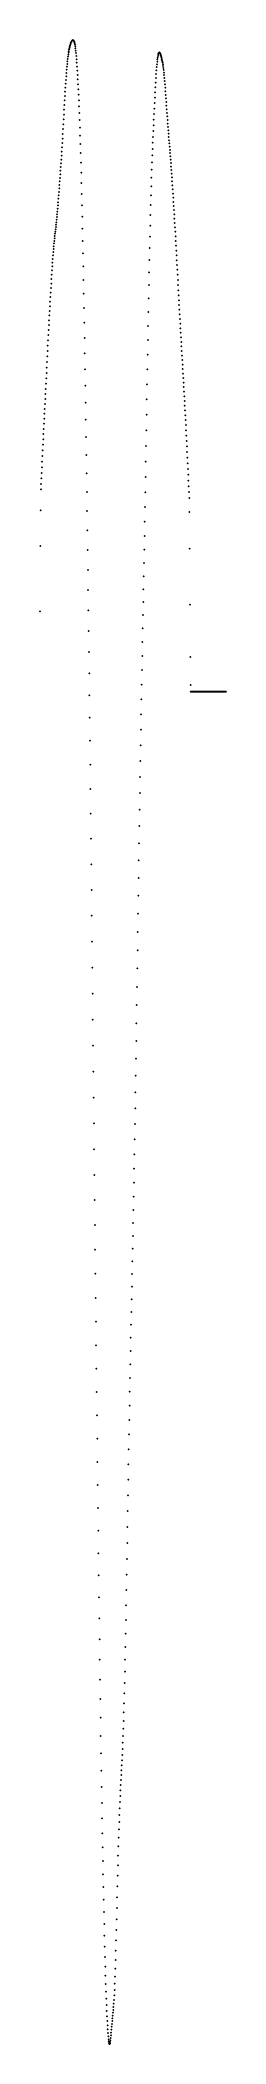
# Model space of a CAD drawing. Header units: metres. Extents: x 0 to 360, y -2615 to 1260.
import ezdxf

# ---------------------------------------------------------------- set-up
doc = ezdxf.new("R2010")
doc.units = ezdxf.units.M

msp = doc.modelspace()

# ---------------------------------------------------------------- linework, layer by layer
for p in [(56, 1240.9), (56.5, 1243.3), (57, 1245.5), (57.5, 1247.4), (58, 1249.2), (58.5, 1250.8), (59, 1252.3), (59.5, 1253.8), (60, 1255.1), (60.5, 1256.2), (61, 1257.2), (61.5, 1258), (62, 1258.7), (62.5, 1259.2), (63, 1259.5), (63.5, 1259.7), (64, 1259.7), (64.5, 1259.5), (65, 1258.9), (65.5, 1258.1), (66, 1257), (66.5, 1255.4), (67, 1253.4), (67.5, 1250.8), (68, 1247.6), (68.5, 1243.9), (51.5, 1202.3), (52, 1208.2), (52.5, 1213.6), (53, 1218.7), (53.5, 1223.4), (54, 1227.7), (54.5, 1231.6), (55, 1235.1), (55.5, 1238.2), (69, 1239.5), (69.5, 1234.5), (70, 1228.8), (70.5, 1222.6), (71, 1215.8), (71.5, 1208.4), (225, 1201.1), (225.5, 1207.5), (226, 1213.1), (226.5, 1218), (227, 1222.2), (227.5, 1225.8), (228, 1228.9), (228.5, 1231.4), (229, 1233.3), (229.5, 1234.8), (230, 1235.7), (230.5, 1236.1), (231, 1236.1), (231.5, 1235.7), (232, 1234.8), (232.5, 1233.6), (233, 1232.1), (233.5, 1230.5), (234, 1228.7), (234.5, 1226.8), (235, 1224.9), (235.5, 1222.8), (236, 1220.6), (236.5, 1218.3), (237, 1215.8), (237.5, 1213), (238, 1209.7), (238.5, 1206), (239, 1201.8), (49, 1167.7), (49.5, 1175.3), (50, 1182.6), (50.5, 1189.5), (51, 1196.1), (72, 1200.6), (72.5, 1192.3), (73, 1183.6), (73.5, 1174.4), (74, 1164.6), (223, 1168.1), (223.5, 1177.4), (224, 1186.1), (224.5, 1194), (239.5, 1197), (240, 1191.9), (240.5, 1186.3), (241, 1180.3), (241.5, 1174), (242, 1167.5), (46.5, 1125.1), (47, 1134.1), (47.5, 1143), (48, 1151.6), (48.5, 1159.8), (74.5, 1154.3), (75, 1143.3), (75.5, 1131.5), (221, 1127.3), (221.5, 1137.9), (222, 1148.2), (222.5, 1158.4), (242.5, 1160.7), (243, 1153.8), (243.5, 1146.8), (244, 1139.8), (244.5, 1132.8), (245, 1125.8), (44.5, 1087.6), (45, 1097), (45.5, 1106.4), (46, 1115.8), (76, 1118.8), (76.5, 1105.2), (77, 1090.6), (219.5, 1094.8), (220, 1105.8), (220.5, 1116.6), (245.5, 1118.9), (246, 1112), (246.5, 1105.2), (247, 1098.4), (247.5, 1091.8), (248, 1085.3), (42.5, 1052.1), (43, 1060.5), (43.5, 1069.2), (44, 1078.3), (77.5, 1075.1), (78, 1058.6), (217.5, 1049.2), (218, 1061.1), (218.5, 1072.6), (219, 1083.8), (248.5, 1078.8), (249, 1072.4), (249.5, 1066.1), (250, 1059.9), (250.5, 1053.7), (251, 1047.5), (40, 1014.1), (40.5, 1021.3), (41, 1028.6), (41.5, 1036.2), (42, 1044), (78.5, 1041.1), (79, 1022.7), (216, 1009.2), (216.5, 1023.5), (217, 1036.7), (251.5, 1041.2), (252, 1034.9), (252.5, 1028.4), (253, 1021.9), (253.5, 1015.2), (254, 1008.3), (37, 972.8), (37.5, 979.6), (38, 986.4), (38.5, 993.2), (39, 1000.1), (39.5, 1007), (79.5, 1003.4), (80, 983.2), (215, 977.2), (215.5, 993.8), (254.5, 1001.4), (255, 994.2), (255.5, 986.8), (256, 979.1), (256.5, 971.1), (34, 934), (34.5, 940.1), (35, 946.3), (35.5, 952.8), (36, 959.4), (36.5, 966), (80.5, 962.2), (81, 940.4), (214, 940.8), (214.5, 959.5), (257, 963), (257.5, 954.9), (258, 946.9), (258.5, 938.9), (259, 930.9), (30, 893.9), (30.5, 898.4), (31, 902.9), (31.5, 907.6), (32, 912.4), (32.5, 917.4), (33, 922.7), (33.5, 928.2), (81.5, 918), (82, 895), (213, 900.7), (213.5, 921.2), (259.5, 922.7), (260, 914.5), (260.5, 906.1), (261, 897.6), (26, 855.6), (26.5, 861.2), (27, 866.5), (27.5, 871.4), (28, 876.2), (28.5, 880.7), (29, 885.2), (29.5, 889.5), (82.5, 871.4), (212, 857.4), (212.5, 879.5), (261.5, 889), (262, 880.4), (262.5, 871.4), (263, 862.2), (263.5, 852.7), (23, 814.2), (23.5, 822), (24, 829.5), (24.5, 836.6), (25, 843.3), (25.5, 849.7), (83, 847.1), (83.5, 822), (211.5, 834.5), (264, 843.4), (264.5, 834.1), (265, 824.9), (265.5, 815.5), (21, 780.3), (21.5, 789), (22, 797.6), (22.5, 806), (84, 796.1), (210.5, 786.1), (211, 810.7), (266, 805.9), (266.5, 796), (267, 785.9), (267.5, 775.9), (18.5, 736.2), (19, 745.1), (19.5, 754), (20, 762.8), (20.5, 771.5), (84.5, 769.4), (85, 741.7), (210, 760.6), (268, 766.2), (268.5, 756.8), (269, 747.5), (269.5, 738.4), (16.5, 699.1), (17, 708.7), (17.5, 718), (18, 727.2), (85.5, 713.2), (209, 707.2), (209.5, 734.2), (270, 729.4), (270.5, 720.4), (271, 711.5), (271.5, 702.6), (15, 669), (15.5, 679.3), (16, 689.3), (86, 683.9), (208.5, 679.5), (272, 693.8), (272.5, 685), (273, 676.2), (273.5, 667.3), (13, 626.6), (13.5, 637.3), (14, 648), (14.5, 658.6), (86.5, 653.8), (87, 622.9), (207.5, 623), (208, 651.4), (274, 658.5), (274.5, 649.7), (275, 640.9), (275.5, 632.2), (276, 623.6), (11, 585.3), (11.5, 595.3), (12, 605.6), (12.5, 616), (87.5, 591.3), (207, 594.1), (276.5, 614.9), (277, 606.3), (277.5, 597.6), (278, 588.8), (9, 546.7), (9.5, 556.2), (10, 565.8), (10.5, 575.5), (88, 558.9), (206.5, 564.9), (278.5, 579.9), (279, 571), (279.5, 562), (280, 552.9), (280.5, 543.7), (7, 508), (7.5, 517.9), (8, 527.6), (8.5, 537.1), (88.5, 525.8), (205.5, 505.2), (206, 535.2), (281, 534.4), (281.5, 524.9), (282, 515.2), (282.5, 505.3), (5, 466.5), (5.5, 477.2), (6, 487.7), (6.5, 498), (89, 492), (205, 475), (283, 495.1), (283.5, 484.6), (284, 473.9), (3.5, 433.7), (4, 444.6), (4.5, 455.6), (89.5, 457.4), (204.5, 444.8), (284.5, 463.1), (285, 452.2), (285.5, 441.3), (286, 430.3), (1.5, 390.8), (2, 401.4), (2.5, 412.1), (3, 422.8), (90, 422.2), (204, 414.9), (286.5, 419.2), (287, 408.1), (287.5, 396.9), (1, 350.3), (90.5, 386.2), (91, 349.5), (203, 356.6), (203.5, 385.5), (288, 385.7), (288.5, 374.3), (91.5, 312), (202.5, 328.5), (289, 347), (0.5, 281.7), (92, 273.9), (201.5, 274.5), (202, 301.1), (289.5, 276.4), (92.5, 235.4), (201, 248.6), (93, 196.4), (200, 198), (200.5, 223.1), (93.5, 157), (199.5, 173), (290, 167.9), (0, 154.9), (94, 117.2), (198.5, 122.2), (199, 147.8), (198, 96), (94.5, 76.7), (197, 41.6), (197.5, 69.1), (290.5, 66.7), (95, 35.3), (196.5, 13.5), (291, 12.5), (291.5, 0), (292.5, 0), (293, 0), (293.5, 0), (298, 0), (298.5, 0), (300, 0), (300.5, 0), (302.5, 0), (303, 0), (303.5, 0), (304, 0), (304.5, 0), (307.5, 0), (308, 0), (308.5, 0), (310.5, 0), (311, 0), (311.5, 0), (312, 0), (313.5, 0), (314, 0), (314.5, 0), (316.5, 0), (317, 0), (317.5, 0), (318.5, 0), (319, 0), (319.5, 0), (320, 0), (322.5, 0), (323, 0), (323.5, 0), (324, 0), (326, 0), (326.5, 0), (327, 0), (328.5, 0), (329, 0), (329.5, 0), (332, 0), (332.5, 0), (333, 0), (335, 0), (336, 0), (336.5, 0), (337, 0), (338.5, 0), (339, 0), (341, 0), (341.5, 0), (343, 0), (343.5, 0), (345, 0), (345.5, 0), (346, 0), (347.5, 0), (349.5, 0), (350, 0), (350.5, 0), (353, 0), (353.5, 0), (355, 0), (355.5, 0), (356, 0), (357.5, 0), (358, 0), (358.5, 0), (359.5, 0), (95.5, -7), (196, -15.1), (292, 0), (294, 0), (294.5, 0), (295, 0), (295.5, 0), (296, 0), (296.5, 0), (297, 0), (297.5, 0), (299, 0), (299.5, 0), (301, 0), (301.5, 0), (302, 0), (305, 0), (305.5, 0), (306, 0), (306.5, 0), (307, 0), (309, 0), (309.5, 0), (310, 0), (312.5, 0), (313, 0), (315, 0), (315.5, 0), (316, 0), (318, 0), (320.5, 0), (321, 0), (321.5, 0), (322, 0), (324.5, 0), (325, 0), (325.5, 0), (327.5, 0), (328, 0), (330, 0), (330.5, 0), (331, 0), (331.5, 0), (333.5, 0), (334, 0), (334.5, 0), (335.5, 0), (337.5, 0), (338, 0), (339.5, 0), (340, 0), (340.5, 0), (342, 0), (342.5, 0), (344, 0), (344.5, 0), (346.5, 0), (347, 0), (348, 0), (348.5, 0), (349, 0), (351, 0), (351.5, 0), (352, 0), (352.5, 0), (354, 0), (354.5, 0), (356.5, 0), (357, 0), (359, 0), (96, -50.4), (195, -73.8), (195.5, -44.2), (96.5, -95.1), (194.5, -103.7), (97, -141.1), (194, -134.1), (97.5, -188.2), (193.5, -164.9), (192.5, -228), (193, -196.2), (98, -236), (192, -260.2), (98.5, -284.6), (191.5, -293.1), (99, -333.8), (191, -326.5), (99.5, -383.5), (190.5, -360.5), (190, -394.9), (100, -433.5), (189, -464.8), (189.5, -429.7), (100.5, -483.7), (188.5, -500.1), (101, -533.9), (188, -535.4), (187.5, -570.9), (101.5, -584.1), (187, -606.2), (102, -634.3), (186.5, -641.2), (102.5, -684.5), (186, -675.7), (103, -734.7), (185.5, -709.6), (184.5, -774.7), (185, -742.6), (103.5, -784.9), (184, -805.9), (104, -835), (183.5, -836.3), (104.5, -884.9), (183, -865.8), (182, -922.5), (182.5, -894.5), (105, -934.5), (181.5, -949.8), (105.5, -983.3), (180.5, -1002.2), (181, -976.3), (106, -1031.4), (180, -1027.6), (106.5, -1078.8), (179, -1077.3), (179.5, -1052.6), (178.5, -1101.8), (107, -1125.7), (177.5, -1150.6), (178, -1126.2), (107.5, -1172.2), (176.5, -1199.5), (177, -1175), (108, -1218.2), (176, -1224.3), (108.5, -1263.8), (175, -1275), (175.5, -1249.5), (109, -1309.1), (174.5, -1300.9), (109.5, -1354.2), (173.5, -1353.7), (174, -1327.1), (173, -1380.7), (110, -1399.3), (172.5, -1408.2), (110.5, -1444.4), (171.5, -1464.9), (172, -1436.3), (111, -1489.4), (171, -1494.1), (111.5, -1534.2), (170.5, -1523.8), (112, -1578.7), (169.5, -1584.6), (170, -1554), (112.5, -1622.7), (169, -1615.4), (168.5, -1646.2), (113, -1666.2), (168, -1677), (113.5, -1709), (167, -1737.4), (167.5, -1707.4), (114, -1751.1), (166.5, -1766.6), (114.5, -1792.2), (166, -1794.8), (115, -1832.4), (165, -1847.5), (165.5, -1821.8), (115.5, -1871.8), (164, -1895), (164.5, -1872), (116, -1910.2), (163, -1937), (163.5, -1916.7), (116.5, -1947.6), (162, -1973.7), (162.5, -1956), (117, -1983.9), (161, -2005.4), (161.5, -1990.1), (117.5, -2019.1), (118, -2053.2), (159.5, -2044.7), (160, -2032.6), (160.5, -2019.5), (118.5, -2086.2), (157.5, -2085.6), (158, -2076.1), (158.5, -2066.3), (159, -2055.9), (119, -2118.1), (155.5, -2124.7), (156, -2114.4), (156.5, -2104.5), (157, -2095), (119.5, -2149), (154, -2159.1), (154.5, -2147), (155, -2135.5), (120, -2178.7), (120.5, -2207.3), (152.5, -2200.1), (153, -2185.5), (153.5, -2171.9), (121, -2234.7), (151.5, -2232.6), (152, -2215.8), (121.5, -2261.1), (150.5, -2269.6), (151, -2250.6), (122, -2286.7), (122.5, -2311.7), (149.5, -2310), (150, -2289.5), (123, -2336.1), (123.5, -2359.9), (148.5, -2352.3), (149, -2331.1), (124, -2383.1), (147.5, -2394.5), (148, -2373.6), (124.5, -2405.3), (125, -2426.5), (146.5, -2434.3), (147, -2414.8), (125.5, -2446.5), (126, -2465.1), (145.5, -2469.5), (146, -2452.6), (126.5, -2482.5), (127, -2498.7), (127.5, -2513.6), (144, -2510.4), (144.5, -2498.4), (145, -2484.8), (128, -2527.3), (128.5, -2539.8), (129, -2551.1), (141, -2554.6), (141.5, -2549.2), (142, -2543.5), (142.5, -2537.2), (143, -2529.7), (143.5, -2520.8), (129.5, -2561.3), (130, -2570.6), (130.5, -2579), (131, -2586.7), (131.5, -2593.8), (137.5, -2593), (138, -2587.3), (138.5, -2581.7), (139, -2576.1), (139.5, -2570.7), (140, -2565.3), (140.5, -2559.9), (132, -2600.2), (132.5, -2605.7), (133, -2610.1), (133.5, -2613.2), (134, -2614.7), (134.5, -2614.8), (135, -2613.6), (135.5, -2611.2), (136, -2607.8), (136.5, -2603.5), (137, -2598.4)]:
    msp.add_point(p)

doc.saveas('drawing.dxf')
